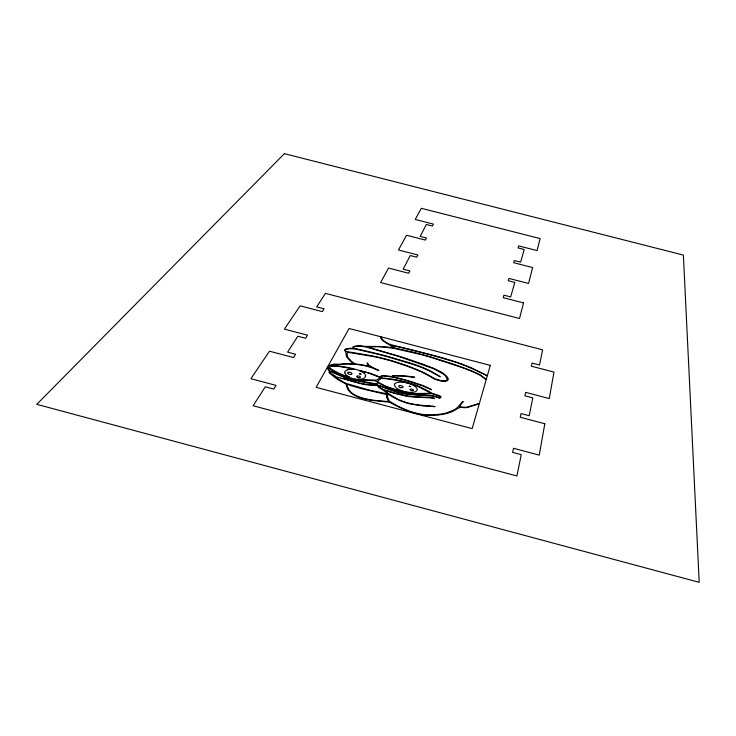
<?xml version="1.0" encoding="UTF-8"?>
<svg xmlns="http://www.w3.org/2000/svg" width="736" height="736" viewBox="0 0 736 736"><rect width="100%" height="100%" fill="white"/><g stroke="black" fill="none" stroke-linecap="round" stroke-linejoin="round"><path stroke-width="1.1" d="M414.626 377.375L409.004 376.74A56.175 25.65 13.1 0 0 401.175 376.087L392.435 375.682L402.022 375.719A49.211 22.347 13.1 0 1 407.634 376.188L414.524 377.126M394.422 384.45L395.149 386.685A11.288 5.042 12.8 0 0 397.357 388.654L400.605 390.31A15.879 7.075 12.8 0 0 404.598 391.589L406.309 391.966A12.54 5.603 12.8 0 0 412.519 392.334L413.899 392.132A9.393 4.204 12.9 0 0 415.674 391.552A8.961 4.011 12.9 0 0 416.162 387.394L414.635 386.115A11.224 5.023 12.8 0 0 411.856 384.56L408.305 383.281A17.82 8.013 12.8 0 0 406.907 382.904A12.199 5.465 12.8 0 0 402.61 382.177A14.416 6.468 12.8 0 0 401.626 382.131L398.737 382.223A9.761 4.37 12.8 0 0 395.793 383.06L394.947 383.677A7.553 3.376 12.7 0 0 394.367 384.431M413.347 390.374A1.711 0.764 12.9 0 0 413.282 389.96L413.2 389.804A1.868 0.837 12.9 0 0 412.418 389.307L412.16 389.215A1.693 0.764 12.9 0 0 411.314 389.04L410.357 389.105A1.076 0.488 12.9 0 0 410.099 389.234L410.016 389.344A5.216 2.337 13 0 0 409.934 389.537L410.789 390.43A1.711 0.764 12.9 0 0 412.896 390.706L413.374 390.347M461.389 402.886L459.706 405.039A63.673 28.446 12.7 0 1 453.698 410.154M461.822 402.288L463.266 401.497L459.825 406.18M357.052 376.28L357.356 376.059A1.444 0.644 11.7 0 1 358.257 375.949L359.702 376.326A1.279 0.57 11.8 0 1 360.162 376.63L360.263 376.74A2.512 1.122 11.7 0 1 360.382 376.952A1.812 0.81 11.7 0 1 359.407 377.651L358.386 377.568A3.781 1.684 11.8 0 1 358.018 377.458M359.462 373.778L359.674 373.676A2.236 0.994 11.8 0 1 360.162 373.603L360.787 373.768A2.18 0.975 11.8 0 1 361.091 374.054L361.026 374.32A1.214 0.543 11.8 0 1 360.474 374.394L359.481 373.87M380.411 378.819L380.742 378.534A7.691 3.432 12.4 0 1 381.018 378.332L381.046 378.322M380.208 378.994L378.332 380.549A28.216 12.687 12.8 0 0 377.743 381.073L378.267 382.104A26.855 11.877 12.6 0 0 379.647 383.097L385.333 385.968A45.899 20.038 12.7 0 0 387.67 386.897A60.913 26.33 12.8 0 0 396.014 389.758L409.704 392.978A32.743 14.426 12.8 0 0 413.871 393.493L431.094 393.328L419.014 386.98A42.578 19.467 12.7 0 0 410.522 383.769L399.712 380.926L389.675 379.196A122.728 59.193 12.9 0 0 384.827 378.635L381.055 378.322M431.324 389.73L426.954 387.771A30.093 13.616 13 0 0 423.596 386.271L423.126 386.087A55.596 25.585 12.8 0 0 421.158 385.324C408.719 381.368 396.042 376.712 382.95 375.94A4.536 2.015 12.3 0 0 381.754 376.446L381.542 377.844M378.782 385.728L378.497 385.968A3.744 1.684 12.3 0 0 378.644 386.428L379.38 387.108A15.382 6.891 12.5 0 0 380.42 387.817L381.46 388.387A2.87 1.297 12.3 0 1 382.499 388.967L382.757 389.142A2.429 1.095 12.3 0 0 383.171 389.372L392.527 392.38A39.164 17.268 12.7 0 0 393.456 392.647L406.051 395.674A25.889 11.518 12.8 0 0 407.624 395.94A21.16 9.448 12.8 0 0 408.839 396.106A54.758 23.902 12.7 0 0 411.544 396.419A60.361 26.248 12.6 0 0 413.862 396.63L431.25 397.578A33.019 15.198 13.5 0 1 433.605 398.001L434.636 398.599M453.643 410.127L446.393 412.951A53.01 23.718 12.9 0 1 440.34 414.175L432.014 414.856A38.833 17.517 13.1 0 1 427.699 414.8L423.448 414.478A24.444 11.132 13.2 0 1 418.6 413.696L413.181 412.316A29.744 13.496 13.2 0 1 408.848 410.89L402.16 408.094A116.987 50.214 13.8 0 1 399.86 407.026L399.078 406.658A110.492 47.61 13.8 0 1 396.879 405.591L389.234 401.065A93.214 41.805 14.4 0 1 387.808 397.624L387.375 395.848M452.392 411.516L454.388 410.495A65.099 29.063 12.7 0 0 457.498 408.406L460.644 407.376L464.766 407.67A14.536 6.504 14 0 0 467.406 407.551L478.989 403.751A1.849 0.828 14.4 0 0 479.127 403.567L467.02 407.109A10.497 4.701 14.1 0 1 465.759 407.21L462.981 407.155A31.62 13.993 13.9 0 1 461.012 406.99L459.42 406.668A12.641 5.713 14.3 0 1 459.825 406.18M334.135 364.21L330.988 364.881A15.907 7.075 11.4 0 0 328.918 365.884L327.446 367.641A7.562 3.358 11.2 0 0 327.492 368.524L329.296 371.202A1.665 0.745 11.1 0 1 329.314 371.386L329.038 372.379A3.238 1.444 11.2 0 0 329.259 372.858L336.472 378.654A45.752 20.166 12 0 0 345.644 383.704L345.92 383.962A9.209 4.177 11.3 0 1 346.095 384.542L346.251 385.158A6.044 2.742 11.6 0 0 346.334 385.388L346.38 385.471A8.979 4.076 11.3 0 1 346.435 385.636L346.592 386.17A30.332 13.736 12.2 0 0 346.72 386.63L346.794 386.842A48.815 22.043 12.6 0 0 348.082 389.648L348.202 389.85M348.735 372.269L348.33 372.333A2.539 1.132 11.6 0 0 347.613 373.161L348.119 373.768A2.41 1.076 11.5 0 0 350.253 374.422A1.739 0.773 11.6 0 0 350.676 374.431L350.805 374.422A2.834 1.26 11.5 0 0 351.817 374.136L351.946 373.437A2.99 1.334 11.5 0 0 351.385 372.894L350.088 372.361A2.723 1.214 11.6 0 0 348.744 372.269M439.401 397.514L438.417 397.274A14.324 6.486 13.5 0 0 432.75 395.747L410.127 394.248A42.596 18.694 12.7 0 1 404.184 393.392L400.025 392.444A70.518 30.351 12.8 0 1 396.566 391.534L391.432 389.933A76.213 32.715 13 0 1 388.59 388.866L377.209 385.02L369.26 384.624A33.819 14.895 11.8 0 1 364.872 384.091L360.594 383.327A17.084 7.618 11.8 0 1 359.251 383.033L354.43 381.763A76.949 32.927 12 0 1 350.925 380.76L343.105 378.359M439.171 398.075L439.824 398.075A6.992 3.146 13.7 0 1 440.643 397.78C442.778 395.867 436.236 395.03 434.958 394.192A64.179 29.974 13.2 0 0 433.614 393.742L432.446 393.383A1.27 0.561 13.4 0 1 431.692 393.061L426.383 390.071A69.57 32.31 12.4 0 0 424.994 389.335A58.429 26.956 12.6 0 0 418.149 386.087A66.792 30.986 12.5 0 0 417.036 385.655L416.502 385.443A31.97 14.499 12.8 0 0 412.822 384.091L408.066 382.637M399.97 385.572L400.145 385.563A1.408 0.626 12.7 0 1 400.734 385.618L402.399 386.225A2.144 0.966 12.7 0 1 402.932 387.394L401.58 387.789A1.132 0.506 12.7 0 1 401.166 387.762L400.632 387.642A8.363 3.726 12.7 0 1 400.237 387.532L400.016 387.467A1.297 0.58 12.7 0 1 399.528 387.265L399.317 387.127A8.906 3.974 12.8 0 1 398.921 386.814L398.7 386.179A16.1 7.213 13 0 1 398.783 385.977L399.418 385.636A9.375 4.214 12.8 0 1 399.768 385.59M369.95 380.558L374.219 380.576L376.749 381.552A20.369 9.044 12.5 0 0 378.626 383.079L386.704 387.007L400.145 391.377A40.682 17.839 12.8 0 0 404.69 392.472L409.336 393.355A22.319 9.918 12.8 0 0 412.234 393.769L413.025 393.852A54.878 23.856 12.7 0 0 414.846 394.018A41.032 17.995 12.8 0 0 418.572 394.229L432.087 393.778L433.909 394.284A47.555 21.979 13.3 0 1 436.512 395.14L437.285 395.416A13.046 5.888 13.4 0 1 439.604 396.382L440.386 397.238A2.668 1.196 13.5 0 1 439.604 397.495M432.124 406.07L435.123 406.548L434.636 406.668A8.409 3.809 13.4 0 1 434.314 406.649L423.421 405.895M431.02 406.005L430.063 405.95M385.029 401.755L371.192 400.32L362.084 398.314A24.987 11.316 12 0 1 357.595 396.732L356.528 396.281A19.118 8.694 11.9 0 1 348.303 389.85M387.688 401.488L388.479 401.497A8.712 4.002 12.3 0 0 388.396 401.24L386.805 397.33M387.292 401.47L375.48 400.458A66.452 29.256 11.9 0 1 373.833 400.255A44.997 20.102 12 0 1 371.68 399.961L368.515 399.427A27.25 12.319 12 0 1 361.505 397.688M429.631 405.913L425.932 405.674A84.962 36.708 12.7 0 1 419.419 405.058L417.266 404.791A27.94 12.54 13 0 1 415.058 404.46A35.218 15.723 13 0 1 407.118 402.693L401 400.642A26.091 11.721 13 0 1 397.238 398.93C394.708 397.495 376.657 386.869 390.752 392.27A132.075 54.722 12.9 0 0 396.207 393.797L406.106 396.097A65.946 28.575 12.7 0 0 410.053 396.686L412.546 396.943A8.096 3.689 13.1 0 1 412.924 396.971L429.64 397.826A17.912 8.17 13.5 0 1 432.943 398.277L434.35 398.535M377.458 385.554L369.978 385.121A20.314 9.034 11.9 0 1 368.506 384.983L366.224 384.707A28.943 12.797 11.8 0 1 362.213 384.054L341.752 378.387M423.218 405.876L421.489 405.72A11.233 5.17 13.3 0 0 421.194 405.692L409.943 403.871A47.058 20.856 13 0 1 406.097 402.859L399.17 400.338L392.601 396.87A42.532 18.943 13.1 0 1 390.301 395.379A31.105 14.37 12 0 0 389.62 394.919L387.55 394.809A12.264 5.584 12.7 0 0 387.384 395.848M384.946 378.221L383.815 378.102M382.84 378L382.104 377.918A10.138 4.471 12.2 0 1 381.782 377.881M379.095 385.508L379.436 385.618A14.38 6.532 12.1 0 1 380.696 386.133M351.863 352.958L376.354 357.07A35.3 15.594 12 0 1 378.249 357.503L390.485 360.723A54.841 24.573 12.2 0 1 391.708 361.063L407.818 366.399L420.431 371.478A8.611 3.726 13.1 0 0 420.762 371.643L421.93 372.195A14.076 6.173 12.9 0 1 422.363 372.398L426.981 374.753A60.665 27.379 12.5 0 1 430.486 376.722L433.89 378.755A4.977 2.171 13.4 0 0 434.902 379.224L435.427 379.408A20.406 8.804 13.5 0 0 439.797 380.714L442.63 381.22A9.099 3.956 13.5 0 0 444.93 381.266L446.458 381.055A4.269 1.858 13.5 0 0 447.074 380.816L447.672 380.365A9.715 4.232 13.4 0 0 448.215 379.491L448.27 379.04A4.434 1.932 13.5 0 0 448.169 378.635L447.819 377.964A42.375 18.612 12.8 0 0 446.918 376.538L442.824 372.968L435.951 369.362A48.374 21.473 12.9 0 0 433.854 368.451L427.929 366.086A109.011 50.278 12.4 0 0 425.932 365.332L422.013 363.897M351.201 352.866L348.229 352.452L347.098 353.124L347.475 356.712L350.005 359.932M371.027 355.598L346.113 351.44A8.51 3.662 11.6 0 1 345.423 350.814L345.285 350.649A2.236 0.966 11.5 0 1 345.147 350.088L346.27 349.499A14.858 6.431 11.7 0 1 348.008 349.076L348.827 348.928A13.699 5.925 11.7 0 1 350.86 348.717L356.537 349.25L379.252 354.586A452.051 261.473 10.1 0 1 388.507 357.034L413.457 364.513A17.738 7.737 12.8 0 1 413.917 364.67L419.088 366.519A72.56 32.816 12.5 0 1 424.93 368.874L428.554 370.53A54.197 24.233 12.7 0 1 433.762 373.262L440.22 376.731L432.05 371.818A48.889 21.776 12.7 0 0 428.646 370.107L426.862 369.279A71.889 32.476 12.5 0 0 424.249 368.138A65.265 29.366 12.6 0 0 417.432 365.507L408.912 362.627M371.34 355.654L382.711 358.23A145.838 69.386 11.8 0 1 391.138 360.52L394.395 361.486A81.908 37.352 12.1 0 1 398.038 362.627L400.375 363.4A205.353 101.448 11.3 0 1 407.864 366.004L418.655 370.254A64.556 29.173 12.4 0 1 426.595 374.044L434.571 378.598A4.278 1.868 13.4 0 0 435.123 378.847L440.772 380.549A8.418 3.662 13.5 0 0 442.87 380.825L445.354 380.77A4.26 1.858 13.5 0 0 446.08 380.567L447.24 379.362L445.832 376.179A16.137 7.038 13.3 0 0 444.038 374.431L434.617 369.214A57.684 25.778 12.8 0 0 432.244 368.212L397.596 356.049L366.896 347.263A9.531 4.03 11.9 0 1 365.332 346.923L362.876 346.481A19.265 8.308 11.8 0 0 359.012 346.178L354.706 346.454A3.514 1.5 11.7 0 0 354.163 346.766L353.887 347.208A11.298 4.83 11.8 0 0 353.786 347.944L354.881 348.505M356.022 348.744L356.298 348.8A7.848 3.376 11.6 0 1 356.656 348.873L370.401 352.02A308.522 162.647 11 0 1 388.682 356.693L408.774 362.581M399.777 346.849L438.435 356.647A137.531 63.71 13.1 0 1 441.287 357.457L457.084 362.36A61.677 27.168 13.5 0 1 458.381 362.802L461.684 363.998M367.384 363.06L367.089 363.124A4.103 1.794 12 0 0 367.108 363.428L367.246 363.805A12.484 5.446 12.2 0 0 367.742 364.651L368.331 365.295A10.736 4.683 12.1 0 0 369.785 366.27L370.226 366.537A7.535 3.321 11.9 0 1 370.677 366.832L370.41 366.804A16.321 7.084 12 0 1 369.978 366.694L368.23 366.224A30.47 13.634 11.8 0 0 362.434 364.909L355.644 363.934L353.409 362.848A81.604 34.509 12.9 0 1 350.005 359.932M399.381 346.757C393.088 345.184 384.542 343.97 381.331 337.465A18.032 7.544 11.8 0 0 381.239 337.208L380.457 336.692L380.503 337.346A15.695 6.541 12.4 0 0 383.557 341.2M439.024 398.112L438.996 398.102A1.555 0.699 13.6 0 1 438.619 397.891L438.536 397.845A1.536 0.69 13.5 0 0 438.205 397.67L433.09 396.235A10.056 4.545 13.4 0 0 431.609 395.977L409.188 394.551A39.956 17.572 12.7 0 1 405.205 393.953L399.676 392.84A22.172 9.872 12.7 0 1 396.446 391.975L392.417 390.687A75.56 32.458 12.9 0 1 380.714 386.124M367.568 363.106L367.936 363.409A4.83 2.107 11.8 0 1 367.963 363.547L368.166 364.053A11.5 5.014 12.2 0 0 368.837 364.964L369.279 365.387A10.166 4.425 12.1 0 0 370.613 366.215L371.174 366.556A9.421 4.149 11.9 0 1 372.296 367.328L372.37 367.384A4.71 2.061 12.1 0 0 373.548 367.936M341.532 378.322L341.044 378.166M361.505 397.679L360.318 397.284A18.474 8.4 11.9 0 1 357.07 396.014L353.501 394.146A15.474 7.047 11.9 0 1 351.449 392.647C350.097 391.938 344.494 383.318 348.257 384.652A49.754 21.85 11.9 0 0 349.306 385.029L350.833 385.572A45.071 19.854 11.9 0 0 351.9 385.931L358.625 387.881A127.549 53.167 12.2 0 0 366.096 389.786L368.497 390.356A74.272 32.099 12.1 0 0 371.312 390.982L386.648 394.588A22.338 10.166 12.9 0 0 386.796 397.33M340.648 378.028L334.346 376.372L343.97 382.37A29.458 13.092 11.8 0 0 346.996 383.695L369.26 390.08A154.523 63.204 12.2 0 0 378.276 392.03L387.081 393.824A26.616 11.877 12.4 0 0 387.706 393.944L388.286 394.027A4.094 1.858 12.4 0 0 387.752 393.594A13.901 6.265 12.6 0 1 387.532 393.42L382.177 389.464A11.242 5.051 12.5 0 1 381.69 389.105L379.288 387.752A11.482 5.152 12.4 0 1 378.313 386.924L377.504 385.636M461.932 364.081L467.25 366.169A152.196 71.088 12.9 0 1 472.558 368.414L487.131 375.664L473.616 369.316M349.002 377.062L346.904 376.344A46.736 20.304 11.8 0 1 339.756 373.64L332.037 369.592A23.018 10.138 11.5 0 1 330.216 368.074L329.461 367.264L330.492 366.537A21.96 9.844 11.4 0 1 332.902 366.234L335.257 366.197A25.217 11.344 11.4 0 1 338.992 366.473L344.595 367.338A93.196 43.893 11.4 0 1 352.158 368.846L354.126 369.435A10.589 4.72 11.7 0 0 347.723 369.766M421.848 363.832L403.852 357.678A10.414 4.49 12.6 0 0 403.503 357.558L368.166 347.171L376.602 346.766A37.895 16.459 12.4 0 1 382.122 346.95L382.84 347.006A37.757 16.394 12.4 0 1 384.44 347.153L393.042 348.183A5.483 2.309 12.4 0 0 393.42 348.22L421.535 354.715A308.09 160.448 12.2 0 1 430.1 357.107L461.15 367.2A97.787 44.362 13.4 0 1 463.165 367.936L472.512 371.579A9.007 3.818 14.1 0 0 472.963 371.781L473.828 372.158A15.106 6.504 14 0 1 474.508 372.453L475.189 372.766A51.189 22.54 13.7 0 1 478.63 374.449L479.909 375.148A22.448 9.715 14 0 1 483.994 377.982L486.064 379.518L480.525 375.047L470.534 370.346L451.527 363.464L428.794 356.325A203.964 99.047 12.5 0 0 413.163 352.13L394.478 347.953L391.874 345.708M344.448 377.494L350.952 379.5A78.77 33.589 11.9 0 0 354.724 380.466L367.485 382.922A128.285 52.872 11.8 0 0 372.766 383.704L377.632 384.128L353.841 379.859A43.672 19.053 11.8 0 1 348.045 378.23L345.69 377.458A34.785 15.263 11.7 0 1 342.166 376.179L331.577 371.514A4.674 2.088 11.1 0 0 330.418 371.027L329.443 370.3A30.461 13.46 11.7 0 1 328.983 369.711L328.541 369.003A6.698 2.981 11.2 0 1 328.357 368.405L328.357 368.046A14.564 6.468 11.4 0 1 328.412 367.715L330.602 369.196A23.009 10.138 11.5 0 0 333.196 370.972A18.658 8.234 11.5 0 0 334.549 371.717L337.916 373.327A56.865 24.564 11.9 0 0 343.611 375.673L349.232 377.522A66.875 28.676 11.8 0 0 353.262 378.598L361.873 380.116A47.003 20.433 11.6 0 0 368.856 380.53M344.218 377.393L330.436 371.56A4.471 1.996 11.2 0 0 330.078 371.974L330.528 373.272L335.11 375.857M373.538 367.945L374.762 368.46A41.915 18.878 11.7 0 1 377.338 369.647L378.838 370.466L376.114 369.546A32.688 14.656 11.8 0 0 371.33 367.577L366.362 366.077A45.457 20.562 11.8 0 0 356.518 364.458L345.644 364.081A60.306 27.49 12.1 0 0 342.728 364.311L340.041 364.697A6.642 2.916 11.3 0 1 338.726 364.651A17.268 7.7 11.4 0 0 335.036 364.596L332.322 365.047A23.239 10.378 11.5 0 0 331.117 365.452L330.197 366.013A4.591 2.024 11.1 0 0 330.952 365.921L337.097 365.856L344.991 366.979A148.562 72.597 11.3 0 1 350.732 368.11L369.564 373.069A69.138 32.007 11.5 0 1 375.618 375.332L380.383 377.246A9.54 4.232 12 0 0 380.678 376.694L380.981 376.17A2.972 1.316 12.3 0 1 381.322 375.903L381.588 375.783A4.342 1.923 12.3 0 1 382.416 375.544L391.009 376.4A53.599 24.582 12.4 0 1 393.144 376.869L402.224 379.104A148.276 72.524 12.3 0 1 412.096 381.892L422.97 385.563A47.435 21.694 12.8 0 1 427.993 387.798L428.444 388.019A27.48 12.42 13 0 1 429.474 388.553L430.44 389.068A21.887 9.862 13.1 0 1 431.02 389.39L431.388 389.629M391.69 345.607C409.621 349.048 433.504 355.424 452.888 361.358A96.775 43.663 13.3 0 1 473.644 369.297M383.594 341.191L386.667 343.169A54.666 22.356 13 0 0 387.596 343.73L393.374 347.429A3.855 1.628 12.3 0 1 393.263 347.677L392.72 347.751A14.444 6.044 12.3 0 1 392.325 347.714L390.577 347.484A68.908 30.526 12.6 0 0 384.661 346.794L375.884 346.371A48.309 21.105 12.5 0 0 372.388 346.463L364.403 346.343A9.586 4.103 11.8 0 0 362.848 346.086L360.548 345.865A19.495 8.409 11.8 0 0 357.871 345.745L353.188 346.693A8.188 3.505 11.7 0 0 352.903 347.76L352.608 348.229A26.404 11.491 11.8 0 0 350.226 348.349C341.927 348.818 345.359 349.609 346.15 353.777A35.402 15.318 12.2 0 0 346.325 355.792L346.518 356.482A13.828 5.998 11.7 0 0 346.803 357.116A16.827 7.296 11.8 0 0 347.263 357.843L353.298 363.713A4.609 2.015 11.6 0 1 352.415 363.676L350.741 363.584A39.275 17.682 11.8 0 0 346.5 363.593L339.176 364.219A19.992 8.694 11.2 0 1 337.336 364.164A14.067 6.256 11.3 0 0 334.126 364.2M410.55 386.372L409.096 386.262L410.706 386.529M349.342 377.09L349.398 377.136A6.799 3.054 11.4 0 0 348.468 376.602L346.582 375.277A13.524 6.017 11.7 0 1 345.57 374.238L344.816 372.83M357.972 377.494A1.868 0.837 11.7 0 1 357.015 376.271M344.834 372.83A9.982 4.444 11.7 0 1 347.686 369.739M438.095 414.975A58.383 26.054 12.9 0 1 435.583 415.196L434.258 415.279A37.131 16.772 13.1 0 1 429.649 415.334L423.734 414.957A42.66 19.2 13.1 0 1 420.109 414.442L418.048 414.064A26.257 11.951 13.2 0 1 416.889 413.779L413.411 412.85A33.451 15.143 13.2 0 1 407.505 410.872L399.482 407.376A76.829 33.828 13.5 0 1 395.922 405.637L390.356 402.748A7.02 3.238 12.4 0 0 389.224 402.215L388.13 402.012A40.793 19.265 12.7 0 0 386.805 401.893L386.437 401.856A47.812 22.687 12.7 0 0 385.029 401.755M452.41 411.525A52.201 23.377 12.9 0 1 438.095 414.975M384.965 378.267A61.024 28.226 12.7 0 1 408.094 382.582M544.815 423.743L539.258 455.115L513.507 448.288L512.615 452.382L521.244 454.664L516.911 475.962L253.101 405.748L265.291 386.805L273.728 389.05L276.028 385.379L250.884 378.718L269.477 351.21L293.498 357.54L295.568 354.237L287.601 352.139L297.832 336.232L305.587 338.266L307.528 335.174L284.409 329.112L300.141 305.845L322.304 311.622L324.061 308.826L316.71 306.903L325.422 293.36L542.607 349.848L539.516 365.019L532.018 363.06L531.337 366.178L553.969 372.085L549.277 398.572L525.651 392.371L524.906 395.812L532.818 397.891L529.184 415.73L521.042 413.586L520.242 417.266L544.815 423.743M365.608 376.105L364.752 377.697A8.262 3.68 11.7 0 1 363.29 378.552L361.836 378.93A13.524 6.008 11.6 0 1 360.014 379.16L358.368 379.178L358.984 379.334A12.107 5.382 11.7 0 0 360.097 379.491L376.188 380.098A14.37 6.477 12.3 0 1 376.547 380.107L380.411 377.66L372.95 374.744A50.637 23.184 11.6 0 0 366.694 372.591L359.564 370.76L360.566 371.165A8.409 3.735 11.7 0 1 362.02 371.882L363.106 372.563A9.66 4.306 11.7 0 1 365.212 374.652A13.119 5.851 11.6 0 1 365.442 375.093L365.544 375.36A7.277 3.238 11.7 0 1 365.608 376.114M523.535 302.919L519.515 318.513L380.604 282.541L388.553 268.07L408.692 273.268L409.878 270.903L403.19 269.183L410.265 255.53L416.769 257.204L417.882 254.996L398.461 250.001L406.566 235.235L425.39 240.065L426.42 238.004L420.173 236.403L426.356 224.48L432.446 226.035L433.412 224.094L415.233 219.448L421.351 208.297L540.123 238.593L537.032 250.59L518.678 245.898L518.061 247.931L524.207 249.504L520.6 262.154L514.289 260.535L513.645 262.697L532.652 267.573L528.549 283.461L508.944 278.42L508.245 280.747L514.804 282.44L510.674 296.921L503.93 295.182L503.185 297.666L523.535 302.919M490.296 365.387L472.162 428.619L316.13 387.348L349.103 328.477L490.296 365.387M284.39 153.668L36.8 404.331L699.2 582.332L683.376 255.079L284.39 153.668"/></g></svg>
